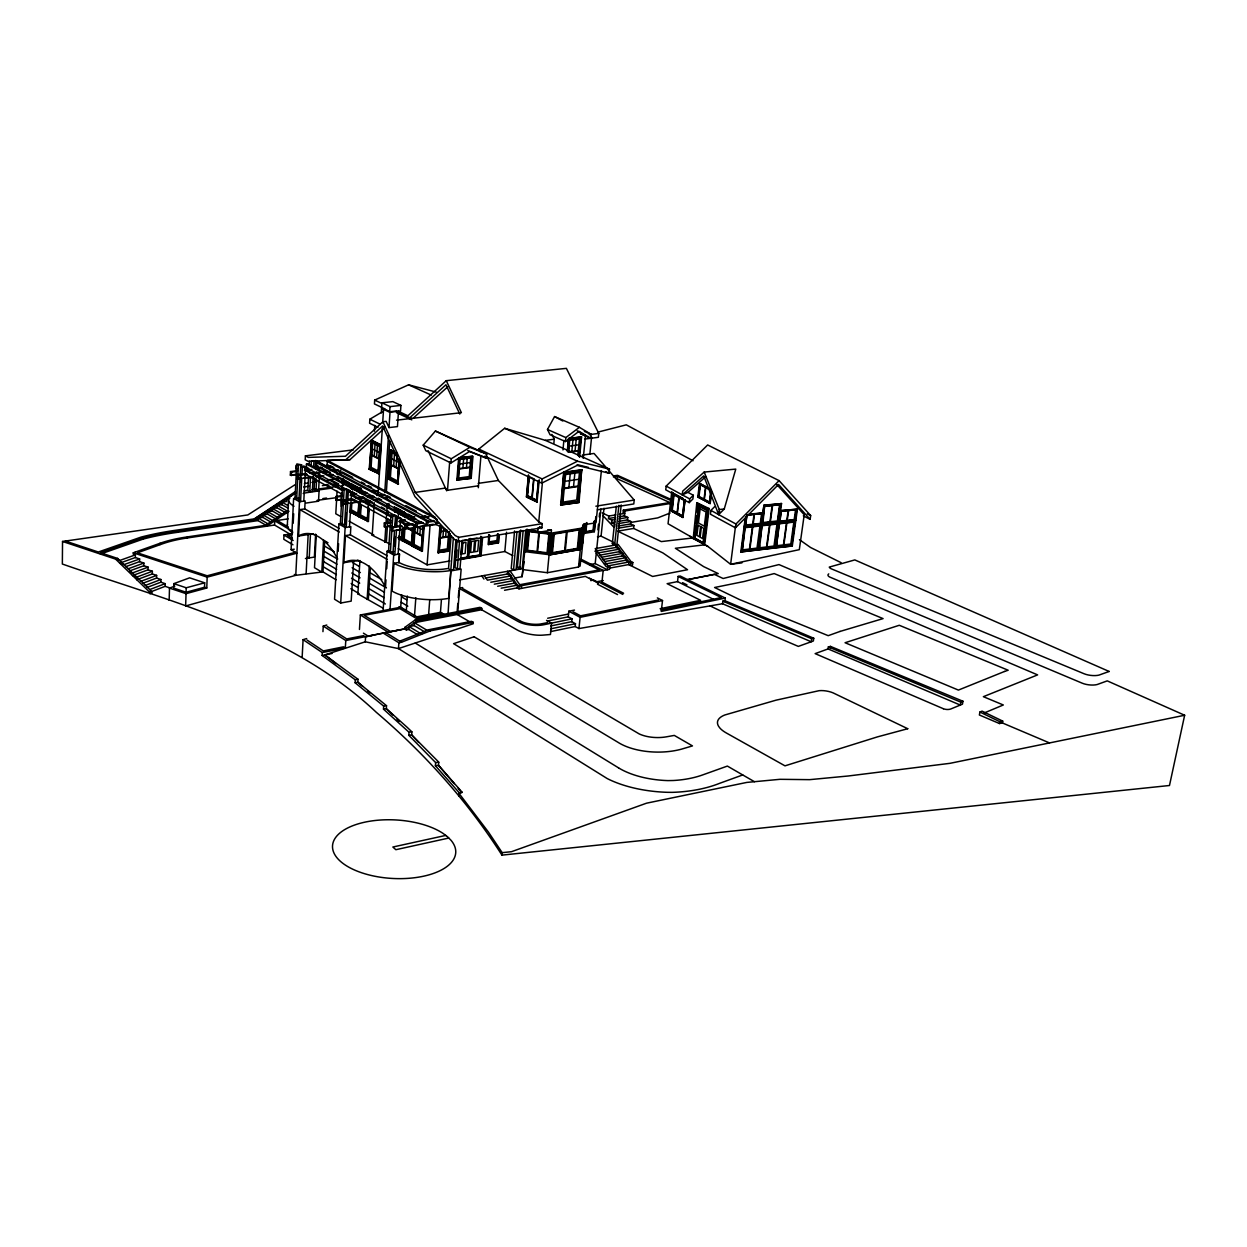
<?xml version="1.0" encoding="UTF-8"?>
<svg xmlns="http://www.w3.org/2000/svg" width="1247" height="1247" viewBox="0 0 1247 1247"><rect width="100%" height="100%" fill="white"/><g stroke="black" fill="none" stroke-linecap="round" stroke-linejoin="round"><path stroke-width="1.5" d="M295.009 484.74L247.841 514.933L62.537 541.463L62.35 564.034C171.353 602.036 289.896 630.779 376.313 712.318C424.775 753.547 467.687 801.447 501.949 855.13L1169.483 785.501L1184.65 715.248L1107.258 680.878L1097.126 684.541A10.802 3.788 6.7 0 1 1082.256 683.2L829.785 577.08A10.397 3.32 3.6 0 1 828.039 575.459L827.992 575.038A10.397 3.32 3.6 0 1 828.756 573.885M296.163 492.705L255.806 519.672L178.087 530.957A160.941 56.209 2.2 0 0 143.109 537.784L100.446 552.717L100.43 554.058L143.078 539.109A160.91 56.302 2.2 0 1 178.056 532.251L258.098 520.591L266.079 525.346M286.826 513.421L277.161 507.841L277.286 505.331L286.95 510.896L265.393 525.377L187.393 536.896A93.354 31.892 2.1 0 0 160.021 543.271L133.273 552.811L133.242 554.151L135.393 554.868L135.331 557.534L119.665 563.176M135.19 553.465L135.206 552.125M136.749 579.777L136.811 577.08L152.368 571.266L152.305 573.947L138.479 579.122M125.666 566.684L139.555 561.633L139.617 558.952L135.331 557.534M143.078 539.109L143.109 537.784M129.922 570.83L143.795 565.733L143.857 563.052L139.555 561.633M132.463 575.615L148.05 569.832L148.112 567.151L143.795 565.733M62.537 541.463L115.597 559.124L149.905 592.434L149.874 593.79L151.838 593.026L151.869 591.686L117.577 558.422L100.446 552.717M142.766 583.284L156.561 578.062L156.623 575.381L152.305 573.947M159.99 544.58L160.021 543.271M147.052 587.446L160.832 582.193L160.91 579.512L156.561 578.062M151.37 591.624L165.118 586.324L165.181 583.643L160.832 582.193M169.156 600.337L169.498 588.101L174.829 586.121M204.524 587.259L204.679 582.817L189.638 577.829L173.832 583.643L173.707 588.101L186.084 592.263L204.524 587.259L206.784 588.007L207.158 577.143L296.895 553.185L291.081 549.693L293.622 498.426L299.483 501.73L305.141 500.935L304.736 508.901L339.215 528.494M178.056 532.251L178.087 530.957M187.362 538.205L187.393 536.896M206.784 588.007L186.037 593.666L185.647 605.948L295.773 575.319L322.973 571.89L336.098 579.808M186.084 592.263L186.224 587.789L204.679 582.817M258.098 520.591L258.207 518.066L262.883 517.396L270.88 522.119M262.883 517.396L262.992 514.871L267.653 514.2L275.665 518.908M267.653 514.2L267.762 511.675L272.407 511.021L280.45 515.697M272.407 511.021L272.532 508.495L277.161 507.841M290.754 534.604L274.558 525.034L274.761 520.825L288.088 518.877M288.353 508.371L281.9 504.676L282.025 502.151L286.623 501.512L286.748 499.003L289.803 498.566M292.437 533.732L283.989 535.025L283.786 539.296L292.951 544.783M287.278 526.125L288.54 499.985M306.341 473.938L290.348 475.138L290.52 471.569L297.924 470.602M291.33 475.684L291.502 472.099L290.52 471.569M293.201 523.179L293.669 513.78M296.724 464.32L301.603 464.788L296.724 464.32L295.025 498.364L299.888 498.831L298.251 497.912M312.701 477.32L296.895 478.739L297.067 475.154L307.323 474.468M296.661 499.283L298.36 465.209M297.877 479.284L298.049 475.699M303.8 501.045L305.562 466.924L303.909 466.035L300.652 466.44L298.937 500.577L300.574 501.497L301.727 478.723M299.483 501.73L295.773 575.319L294.292 574.415M300.745 481.81L301.135 474.25M337.688 559.061A65.14 33.233 79.9 0 0 298.563 536.023L299.888 509.602L304.736 508.901M301.93 474.936L302.304 467.344L300.652 466.44M353.353 449.871L305.406 455.856L305.203 459.769L308.071 461.312L349.971 459.675L383.905 428.641L382.299 428.828L378.044 494.841M306.263 467.641L306.45 464.087L308.056 463.884L417.418 522.54L417.153 526.312L415.5 526.577L306.263 467.641L307.869 467.422M308.508 477.866L307.838 490.772L312.358 491.474L313.168 476.183M309.162 464.96L309.365 461.265M309.755 491.832L310.55 476.525M311.142 465.037L311.345 461.219L313.963 460.891L313.667 466.612M306.123 573.589L308.165 534.542M302.179 656.717L303.083 639.68L306.668 638.558M310.487 533.872L309.225 557.923L307.791 557.066M319.419 475.356L318.593 490.601L314.073 489.915L314.665 478.864M315.242 467.828L315.631 460.47M316.644 466.3L316.832 462.762L318.421 462.559L428.111 520.887L427.83 524.644L426.193 524.893L316.644 466.3L318.234 466.097M315.99 490.959L316.598 479.518M315.616 534.137L314.384 557.082L305.437 558.531M316.286 534.776L314.509 567.697L321.804 572.092L323.581 539.624M305.749 503.102L318.531 501.185L319.076 490.882L317.642 490.087L332.17 488.076M438.585 522.961L436.964 523.21L327.104 464.944L327.291 461.421L328.865 461.219L435.437 517.396M322.973 571.89L324.688 540.839L327.992 542.757M322.942 631.652L323.254 626.103L326.776 625.012M362.69 686.411L357.827 682.203L358.014 679.272L355.317 679.833L322.131 655.454L322.287 652.571L303.083 639.68M342.426 499.907L335.755 500.141L335.957 496.477L341.584 495.683M337.08 491.178L335.786 513.764L340.743 516.539M337.298 487.421L337.501 483.649M337.719 479.892L337.937 476.12M336.799 500.717L337.002 497.039L335.957 496.477M336.815 474.109L340.525 473.626L340.727 470.088M342.707 523.444L338.903 524.021L334.555 599.246L340.696 603.034L351.186 601.132L353.618 561.088M338.124 551.345L338.576 543.63M341.288 493.547L341.304 506.469M341.507 489.822L341.709 486.112M341.927 482.386L342.146 478.661M341.335 500.234L341.772 505.752M341.553 496.477L341.772 492.736M341.99 488.98L343.299 479.503L343.081 483.259M346.713 501.138L347.399 489.494L342.364 488.995L340.337 523.943L342.068 524.925L345.341 524.426M342.598 484.132L342.909 478.552M343.549 485.13L343.782 481.264L350.61 484.912M370.063 500.748L342.707 503.975L342.925 500.281L352.324 498.94M342.068 524.925L344.11 489.946L342.364 488.995M343.751 504.552L343.969 500.858L342.925 500.281M346.557 491.271L344.499 526.296L346.23 527.278L348.303 492.222L346.557 491.271L351.592 491.754L349.503 526.78M340.696 603.034L345.138 527.543L338.903 524.021M345.45 522.493L346.027 512.782M385.978 579.824L385.494 587.212A67.151 35.321 79.3 0 0 343.876 562.709L345.466 535.602L350.376 534.838L387.271 555.788M350.267 487.639L350.485 483.867L342.535 479.612M350.734 487.109L350.968 483.368M350.064 511.317L350.485 503.305M351.405 488.871L351.607 484.46L359.666 488.762L359.432 492.549M351.654 489.011L351.872 485.27M350.797 510.724L358.809 515.151L350.797 510.724L351.249 503.196M352.153 488.123L352.371 484.35M351.794 504.037L351.436 509.836L358.31 513.624L359.027 501.995M352.62 490.009L352.854 486.127L359.775 489.822M350.376 534.838L350.859 526.655L345.138 527.543M322.287 652.571L345.325 648.019L345.778 640.522L323.254 626.103M354.974 490.274L355.161 487.343M357.281 491.505L357.453 488.575M358.045 515.276L358.855 502.027M369.252 508.23L368.426 521.464L358.419 516.476L359.339 501.434M359.915 492.035L360.134 488.263L361.178 488.294M359.588 501.575L358.668 516.617L368.426 521.464M360.165 492.16L360.399 488.403M368.769 508.838L367.273 520.373L359.167 515.884L359.978 502.635M360.554 493.157L360.788 489.37M359.791 510.865L360.134 505.222M368.052 520.248L359.931 515.775L360.632 504.412M361.334 493.048L361.568 489.26M361.178 505.175L360.586 514.886L367.538 518.721L368.27 507.015M383.328 608.302L357.873 593.868L359.931 560.558M382.985 411.448L369.845 419.21L369.595 423.232L377.95 427.316M366.057 503.804L366.244 500.873M392.743 715.014L386.321 708.686L386.523 705.708L383.686 706.145L355.146 682.779L355.317 679.833M369.159 469.137L371.746 440.191L380.974 444.789L379.104 473.782L369.159 469.137L379.104 473.782M359.448 629.47L360.352 614.989L400.708 607.211L416.841 616.813L440.456 612.308L446.426 615.784M369.673 468.373L378.729 472.566L369.673 468.373L371.372 441.251L380.475 445.319L380.132 450.775M369.938 469.043L371.746 440.191M436.201 392.072L408.58 384.824L374.677 400.1L374.443 403.934L384.918 408.907M367.273 520.373L368.473 501.341M370.453 468.28L372.152 441.157M368.489 503.601L368.676 500.655M367.647 521.589L368.489 508.355M368.722 504.567L368.956 500.795M369.003 505.035L369.237 501.232M369.486 504.458L369.736 500.686M374.396 431.197L374.77 425.367M374.256 456.137L375.02 444.15M367.132 599.48L369.268 565.982M376.625 457.337L377.389 445.335M365.277 641.8L365.605 636.656L385.775 632.556L401.487 642.252L430.402 630.811L473.283 622.347L473.174 623.765L398.463 648.596L365.277 641.8L324.797 654.909L335.973 663.653M389.75 543.957L372.214 535.275L374.287 502.759M368.333 599.261L370.359 567.416M381.317 412.944L381.925 402.812L392.836 401.628L400.926 405.415L400.552 411.011L389.641 412.243L381.582 408.408M377.95 472.66L379.696 445.413L371.372 441.251M378.324 473.891L380.195 444.898L370.967 440.285M378.963 468.934L379.665 458.039M382.673 422.889L383.593 408.657L390.046 411.713L396.842 410.949M389.641 412.243L390.015 406.616L381.925 402.812M384.762 492.471L388.487 435.577M398.526 410.762L397.466 426.599L389.002 427.596L390.046 411.713M390.03 522.103L384.325 522.976L384.076 526.748L390.888 526.468M386.352 492.253L389.719 441.064M385.183 527.356L385.432 523.584L384.325 522.976M400.116 461.92L397.84 484.007L388.44 479.129L390.358 449.964L394.301 451.445M399.726 460.626L397.45 482.76L388.955 478.365L390.763 450.946L396.686 453.409M384.762 542.32L385.791 526.873M386.04 523.007L387.318 503.694M398.619 483.898L389.22 479.019L391.153 449.871M398.229 482.651L389.734 478.256L391.558 450.853M386.352 542.055L387.895 518.908M388.144 515.042L388.409 511.176M388.659 507.326L388.924 503.461M383.078 611.092L387.069 551.236L389.968 550.769M386.726 568.726L387.209 561.337M393.678 466.004L394.488 453.892M395.361 527.107L396.125 515.775L394.27 514.762L390.935 515.276L388.534 551.158L390.389 552.203L393.693 551.657M401.253 525.564L391.745 527.045L391.48 530.817L436.388 524.551M390.389 552.203L392.789 516.274L390.935 515.276M396.125 467.235L396.936 455.108L392.057 452.677L391.262 464.772L398.557 468.482L399.18 459.379M392.602 531.44L392.852 527.652L391.745 527.045M394.239 510.444L394.488 506.609M394.644 511.457L394.894 507.607L401.721 511.254M394.894 512.252L395.143 508.417M395.424 511.348L395.673 507.482M397.45 482.76L399.056 458.896M394.504 530.941L392.961 553.668L394.816 554.712L396.499 530.069M394.753 527.154L395.393 517.676L398.728 517.178L400.599 518.191L397.263 518.69L395.393 517.676M395.985 512.283L396.187 509.306L403.482 513.218M397.84 484.007L399.445 460.19M394.083 545.999L394.722 536.553M390.03 609.191L393.709 554.993L387.069 551.236M458.896 795.867L459.161 792.687L435.406 765.705L435.639 762.603L408.829 735.309L409.047 732.27L383.484 709.138L383.686 706.145M393.974 563.27L392.072 591.094A40.231 14.091 4.1 0 0 448.686 598.342L450.868 570.487A40.434 13.639 4.2 0 1 393.974 563.27L398.946 562.413A34.495 11.628 4.2 0 0 443.511 569.131L447.564 568.554M396.749 526.281L397.263 518.69M398.198 516.585L398.604 510.6M398.136 554.151L400.63 517.895M400.848 514.902L401.051 511.909M398.791 562.849L399.399 553.964L393.709 554.993M398.946 562.413L399.523 554.027M398.931 537.301L402.329 539.187L401.55 539.312L402.22 529.616M403.155 516.04L403.42 512.158M402.158 532.5L401.799 537.613L398.9 536.007M403.405 530.256L401.939 540.543L402.734 528.993M403.669 515.51L403.934 511.66M424.245 525.751L422.374 551.283L402.204 540.699L402.999 529.133M403.934 515.65L404.199 511.8M404.34 516.679L404.62 512.798L413.24 517.411M412.492 545.827L402.984 540.575L403.794 529.024M404.589 517.458L404.854 513.608M403.514 539.826L402.734 539.967L412.087 544.565L403.514 539.826L404.184 530.131M405.135 516.554L405.4 512.673M404.916 528.697L404.215 538.938L411.572 542.991M399.835 520.529L406.647 524.223L406.382 528.011L404.714 528.26L404.979 524.473L399.866 521.714M405.696 517.505L405.899 514.512L413.303 518.471M400.708 607.211L401.581 594.694M418.275 635.128L408.922 629.454L406.351 629.953L404.62 628.893L383.156 633.055L398.869 642.782L398.463 648.596L607.211 778.564A88.35 43.333 1.5 0 0 667.301 792.313L672.102 792.359A85.949 42.211 1.5 0 0 701.36 788.852L705.225 787.948A86.261 42.367 1.5 0 0 719.519 783.365L742.729 774.948L754.435 781.698M407.629 526.328L407.831 523.335M408.159 518.83L408.361 515.822M404.62 628.893L404.729 627.459L415.36 619.775L479.986 607.351L481.747 608.365L481.638 609.752L517.209 629.969A18.424 5.565 10.3 0 0 542.788 635.144L550.457 634.505L551.548 623.157L546.529 620.367M406.273 611.233L407.348 596.035M411.307 544.705L412.663 527.497M411.697 545.952L412.944 528.525M413.256 528.198L411.978 546.108L422.374 551.283M406.351 629.953L406.46 628.519L417.106 620.819L481.747 608.365M423.715 526.265L421.19 550.161L412.508 545.36L413.864 526.468M412.757 545.968L413.178 540.169M413.443 536.288L414.129 526.608M421.985 550.036L413.287 545.235L414.581 527.029M415.204 527.31L414.892 531.83L422.359 535.883M415.5 526.577L415.765 522.805L306.45 464.087M408.922 629.454L409.125 626.586L414.238 625.589L425.165 632.182M417.371 533.17L417.807 527.154L422.795 529.85M419.865 534.527L420.301 528.494M414.472 616.423L415.828 597.843M414.238 625.589L414.44 622.736L481.638 609.752M421.19 550.161L423.123 525.299M421.595 551.423L423.45 525.875M426.193 524.893L426.474 521.137L316.832 462.762M383.484 709.138L386.321 708.686L407.255 727.391L411.884 731.849L411.666 734.888L418.462 742.23M449.871 560.963L427.113 564.875L430.059 525.127M428.578 615.13L429.747 599.62M436.964 523.21L437.245 519.469L327.291 461.421M450.261 533.763L448.904 551.205L437.931 552.655L440.004 525.314M438.476 552.951L440.55 525.595M449.762 533.887L448.484 550.286L439.053 551.875L441.002 526.281M441.033 527.091L440.238 537.66L448.328 536.35L448.686 531.83M442.934 537.223L443.636 528.167M478.474 485.8L447.502 490.274L449.684 461.811M450.931 462.964L451.258 458.771L469.854 447.33L486.751 454.048L486.392 458.21L469.511 451.523L450.931 462.964L425.788 450.681L423.216 445.132L435.421 431.041L486.751 454.048M445.647 536.787L446.099 530.754L440.69 531.627M440.456 612.308L441.422 599.776M448.484 550.286L449.356 531.783M448.904 551.205L449.715 533.467M451.102 535.758L448.53 568.803L450.837 570.082L453.534 569.598L455.903 539.608M456.901 479.986L458.631 457.945L472.972 456.371L471.195 478.318L456.901 479.986L471.195 478.318M457.446 480.266L459.177 458.21M457.633 479.144L459.255 458.428L471.709 456.761L470.587 477.663L457.633 479.144L470.587 477.663M450.837 570.082L453.331 538.174M458.179 479.409L459.255 458.428M448 614.709L450.868 570.487M408.829 735.309L411.666 734.888L437.526 760.873L438.757 762.213L438.508 765.315L454.235 783.646M482.605 537.332L481.046 555.991L454.843 560.511L456.48 539.78M457.166 540.528L455.015 567.666L457.322 568.944L460.018 568.461L462.263 540.403M462.902 468.093L463.619 458.974M456.433 557.487L457.026 549.943M487.172 456.838L498.364 480.469L538.751 521.885L542.305 523.662L541.915 527.793L458.273 541.603L458.6 537.348L455.108 535.477L415.235 492.409L382.907 421.735L386.149 421.361L389.002 427.596M457.322 568.944L459.551 540.855M466.456 467.609L467.173 458.491M460.969 554.151L461.858 543.037M457.197 611.046L457.805 603.439M458.273 597.734L458.88 590.127M457.649 612.885L461.156 569.1L451.43 570.814M470.041 477.383L471.709 456.761M470.649 478.053L472.41 456.106L460.346 457.711M468.997 538.657L467.469 557.456L468.28 540.232M481.342 536.615L479.783 555.336L468.139 556.941L468.888 547.542M468.701 557.253L470.228 538.455M478.318 487.733L480.937 455.779L467.75 450.557M479.783 555.336L480.765 536.319M480.641 553.824L481.42 544.518M435.406 765.705L438.508 765.315L462.201 792.328L459.099 793.497L488.434 832.076L502.182 852.667L501.949 855.13M488.653 534.714L488.403 544.565L498.441 542.866L499.096 535.259M488.403 544.565L489.198 535.01M488.964 543.489L498.036 541.977L488.964 543.489L489.744 535.103M497.522 533.825L496.945 540.559L489.167 541.868M497.491 541.681L498.145 534.012M498.441 542.866L498.706 534.308M512.844 555.71L504.848 551.501L506.531 532.266M601.989 581.788L603.189 570.44L519.235 586.106L513.935 583.253L514.185 580.51L510.678 578.624L510.927 575.896L507.42 574.01L507.669 571.282L517.458 585.155L517.209 587.883L518.986 588.849L585.357 576.379L598.17 583.004M514.559 531.004L511.223 568.57L513.546 569.817L516.118 569.349L519.563 531.113M513.546 569.817L516.975 531.534M525.735 530.1L522.275 568.242L519.703 568.694L517.38 567.463L520.763 529.991M519.703 568.694L523.163 530.521M526.437 496.914L537.208 502.042L526.437 496.914L528.432 474.826M526.624 496.883L528.463 476.65M527.013 496.119L529.04 475.949L527.2 496.088L536.802 500.748L527.2 496.088M518.986 588.849L519.235 586.106M514.762 578.031L522.103 576.675L524.052 561.602M521.308 588.413L521.558 585.669L519.796 584.718L509.992 570.861M522.103 576.675L527.029 529.055M541.104 531.721L550.644 532.843L548.54 554.619L525.782 551.751L527.808 529.975L537.317 531.175M527.808 529.975L525.782 551.751M526.951 550.862L528.79 531.004L549.491 533.607L547.573 553.465L526.982 550.784M533.934 478.879L532.188 497.896L536.584 500.031L538.345 480.968M536.615 500.78L538.673 480.516M537.021 502.073L539.265 479.846M541.744 483.135L542.133 478.926L577.532 461.219L609.487 469.121L609.066 473.221L577.127 465.396L541.744 483.135L484.849 456.137M523.319 569.661L547.371 572.716L551.439 530.178L537.769 532.453L538.221 527.621M538.751 521.885L542.383 482.854M553.871 443.168L554.245 439.209L551.891 434.392M550.317 554.744L552.25 532.968L581.585 528.151L579.419 549.6L550.317 554.744L579.419 549.6M551.642 553.403L553.543 533.638L579.995 529.196L578.172 548.836L551.642 553.403L578.172 548.836M551.782 553.481L553.543 533.638M562.958 449.949L563.878 440.425M579.387 427.316L554.572 416.576L547.48 429.467L550.052 434.735L565.468 441.578L565.857 437.588L579.387 427.316L591.094 434.299L590.688 438.258L580.369 433.753M560.636 504.988L563.8 472.286L581.71 469.698L579.044 502.463L560.636 504.988L579.044 502.463M561.212 505.253L563.8 472.286M561.618 503.726L564.595 473.003L580.759 470.665L578.296 501.481L561.618 503.726L578.296 501.481M562.194 504.006L564.595 473.003M567.26 451.367L568.336 440.191M567.806 451.617L568.523 438.336L581.585 436.933L579.559 457.322M568.336 452.349L569.053 438.975L580.915 437.744L569.614 439.225M571.827 451.461L572.965 439.895M568.897 487.39L570.222 473.86M575.054 451.009L576.192 439.474M573.511 486.704L574.851 473.19M577.844 454.89L578.218 451.055L570.16 452.162M578.514 456.153L580.354 437.494M579.06 456.402L581.04 436.699M577.72 501.2L580.759 470.665M578.468 502.182L581.71 469.698M583.237 458.382L585.513 435.717L577.205 430.792M710.026 605.902L765.159 632.135L798.329 646.398L813.356 641.005L813.761 638.246L811.657 638.729L811.22 641.769L722.512 603.735L578.951 628.566L575.194 626.508L575.475 623.703L571.718 621.661L571.999 618.855L568.258 616.829L568.819 611.233L574.493 610.095M578.031 548.758L579.995 529.196L553.684 533.716M579.278 549.537L581.585 528.151M547.371 572.716L578.546 566.995L582.801 524.956L596.004 522.758L601.397 470.587M589.878 454.033L591.592 437.105M580.821 547.901L582.988 541.432L580.369 549.226L583.736 524.301M581.71 544.16L583.627 525.626M580.104 566.154L580.681 560.511L599.215 569.926L519.796 584.718M582.77 541.401L584.531 523.958M578.546 566.995L581.102 559.233L584.765 523.989M585.513 531.658L586.433 522.633M586.869 522.571L585.95 531.581L593.042 530.38L593.977 521.386M399.149 411.65L407.894 415.765L446.255 380.678L566.387 368.364L598.778 433.41L598.373 437.292L584.905 439.069M578.951 628.566L580.104 617.327L568.819 611.233M593.572 530.926L594.414 521.308L593.572 530.926L583.206 532.687M595.115 522.181L594.273 531.768L595.848 516.554M597.905 529.819L598.482 524.254M599.261 516.866L599.636 513.156M596.269 553.294L605.886 566.294L607.632 567.167L607.367 569.754L595.193 563.597L600.883 508.994M613.072 542.024L601.07 536.163L603.984 508.23M603.252 580.525L597.843 581.554L597.562 584.251L617.546 594.57M615.379 519.516L611.825 520.108L608.505 518.518L608.77 516.04L602.161 512.907M614.631 526.655L614.896 524.176L611.56 522.571L611.825 520.108M613.415 476.868L617.203 476.307L616.953 478.661L671.915 503.507M604.514 564.143L625.464 560.277L630.733 562.88L630.436 565.452L632.525 565.062L632.806 562.491L631.044 561.633L618.216 544.534L595.193 548.618L608.006 565.889L609.752 566.777L609.471 569.365L603.642 570.456M621.209 504.957L616.953 544.378L614.646 544.799L612.339 543.661L616.345 506.126M614.646 544.799L618.886 505.331M625.464 560.277L625.745 557.721L622.253 555.991L622.534 553.434L619.058 551.72L619.338 549.163L615.862 547.464L616.143 544.908L628.971 562.007L628.691 564.579L652.617 576.457L687.533 569.723L662.874 552.92L617.67 531.16L633.616 528.432L661.315 541.588L692.958 537.94M672.102 502.198L623.313 510.179L623.048 512.626L624.716 513.405L619.4 514.294M633.616 528.432L633.944 525.533L630.592 523.943L630.857 521.48L627.506 519.905L627.787 517.443L624.451 515.868L624.981 510.958L623.313 510.179M582.318 455.077L594.04 453.456L634.209 500.047L633.788 503.944L597.36 509.836M803.333 515.868L810.129 519.36L810.675 515.603L779.079 480.625L707.657 444.961L666.163 486.112L665.742 489.806L689.248 502.635L692.88 499.018L693.332 495.262L687.939 492.362L682.265 494.856L682.701 491.115L704.196 472.067L735.777 469.09L724.258 508.994L718.662 514.606L703.729 475.886L682.265 494.856M671.79 491.614L668.049 523.771L708.015 546.513L730.617 564.299L741.934 562.88M682.748 517.474L685.086 499.642L682.966 517.443L671.073 510.943L673.131 493.266L683.403 498.722M682.966 517.443L671.276 510.927L673.349 493.235M682.296 516.32L671.712 510.413L673.598 494.295L671.915 510.397L682.514 516.305L684.432 500.078L682.514 516.305M657.34 597.905L662.516 600.524L661.237 611.42L725.302 598.077L724.85 601.6M713.736 599.464L677.526 581.616L678.15 576.426L680.207 576.02L725.302 598.077M689.248 502.635L689.685 498.894L693.332 495.262M707.065 516.227L707.782 510.444L696.652 504.427L696.855 502.79L709.153 508.542L704.695 544.643L708.015 546.513M711.445 493.266L710.182 503.523L697.821 496.992L699.458 483.415L710.135 489.073M704.695 544.643L693.207 538.595L696.652 504.427M711.008 491.895L709.699 502.572L698.46 496.665L699.957 484.288L709.917 489.416M700.175 484.257L698.46 496.665M694.61 532.843L695.296 527.185M695.748 523.413L696.668 515.853M697.135 512.081L697.821 506.422M694.361 538.377L699.037 505.674L695.062 538.299L703.744 543.224L695.062 538.299M703.027 543.302L707.065 510.522L698.32 505.752M696.855 502.79L707.719 508.698L708.234 510.272L703.978 544.721M704.446 537.441L706.597 520.077M710.65 491.973L709.418 502.042L704.368 499.314L705.786 487.624L710.868 490.305M709.979 503.539L711.445 491.583M714.593 506.734L710.915 510.413L710.447 514.2L735.465 527.855L778.549 484.475L810.129 519.36M704.196 472.067L719.285 509.524L718.662 514.606L719.675 511.364M722.512 603.735L722.855 601.163L724.928 600.727L813.761 638.246M735.527 526.187L730.617 564.299L799.311 549.662L804.221 514.746L776.569 484.241M735.465 527.855L735.964 524.005L779.079 480.625M797.41 509.15L780.014 510.724L797.41 509.15L792.297 545.999L740.827 551.938L745.192 518.347M741.342 552.218L745.955 516.694M757.88 549.007L760.997 525.533L757.88 549.007L742.308 550.909L744.864 527.045M745.581 525.704L746.969 515.167L762.603 513.437L761.216 523.927L745.067 525.423L761.216 523.927M760.686 523.646L762.603 513.437M758.238 547.994L758.737 544.331M759.47 538.813L759.953 535.134M760.686 529.616L761.184 525.938M762.447 516.429L761.948 524.379M762.93 512.735L763.943 505.16L781.557 503.601L774.979 547.76L792.297 545.999M763.943 505.16L758.005 549.833M772.08 523.943L778.05 523.6L774.87 546.95L759.485 548.82L759.439 544.923M760.171 539.515L760.888 534.106M761.371 530.489L762.088 525.081L767.887 524.426M762.603 521.199L764.645 505.861L780.123 504.209L778.315 521.651L762.353 523.117L778.315 521.651M759.485 548.82L762.088 525.081M762.868 523.397L764.645 505.861M774.87 546.95L777.52 523.319M777.785 521.371L780.123 504.209M775.728 542.289L776.226 538.626M776.975 533.139L777.473 529.476M779.484 514.637L781.027 503.336M776.18 544.674L778.377 528.525M780.045 516.336L780.747 511.114L796.568 509.711L795.118 520.093L779.328 521.542L795.118 520.093M780.03 519.563L781.152 511.364L788.151 510.6L786.81 520.404L779.811 521.199M781.027 522.929L794.9 521.682L791.674 544.908L776.46 546.747L779.11 523.148M779.858 521.823L781.277 511.395M791.674 544.908L794.37 521.402M794.604 519.812L796.568 509.711M791.767 545.718L796.895 508.885M943.34 708.717L815.148 653.631L828.07 648.923L828.367 646.897L830.471 646.398L962.965 701.25L962.45 704.181L950.775 708.982A5.284 2.198 4.2 0 1 943.34 708.717M830.206 648.144L830.471 646.398M962.965 701.25L960.813 702.139L960.299 705.069L828.07 648.923M1002.401 722.948L1002.728 721.125L982.075 711.133L979.908 712.037L979.378 714.999L999.455 723.541L1002.401 722.948L1049.522 742.931M999.455 723.541L999.782 721.67L1002.728 721.125M580.712 547.121L582.77 541.027M580.603 549.241L582.785 542.071M583.97 524.317L582.801 528.354M582.567 528.712L584.422 523.631M549.459 533.685L528.79 531.004M382.907 421.735L345.45 456.262L308.274 457.384L305.406 455.856M345.201 460.283L382.642 425.928L414.939 496.602L454.765 539.733L458.273 541.603M382.299 428.828L384.684 426.645M409.047 418.4L445.943 384.746L459.8 414.066M413.334 418.072L447.657 386.866M687.939 492.362L705.631 476.775M480.111 451.773L478.817 449.045L504.676 428.282L545.391 440.362L609.487 469.121M565.468 441.578L578.998 431.306L590.688 438.258M289.023 511.239L266.764 526.187L265.393 525.377M295.508 491.458L254.45 518.861L176.762 530.115A179.537 63.145 2.3 0 0 141.02 537.114L98.31 552.016L65.374 541.058M283.817 500.016L254.45 518.861L255.806 519.672M288.712 496.867L293.606 493.718M983.914 713.097L1003.321 704.976L983.369 696.683L1037.613 674.892L778.97 564.579L723.135 578.499L714.328 574.368L686.91 579.777M399.726 641.176L428.625 629.751L471.491 621.302L473.283 622.347M670.153 513L657.715 517.895L631.185 522.384M149.905 592.434L151.869 591.686M149.702 589.582L165.181 583.643M145.4 585.404L160.91 579.512M141.098 581.242L156.623 575.381M148.112 567.151L132.525 572.919L129.641 571.952M128.238 568.772L143.857 563.052M139.617 558.952L123.967 564.626L121.099 563.66M135.393 554.868L119.712 560.48L117.561 559.763L117.577 558.422L115.597 559.124M295.399 552.296L207.173 575.787L137.357 552.826L162.141 543.957A87.617 29.897 2.1 0 1 188.733 537.753L274.558 525.034M598.124 432.054L626.29 424.837L693.051 460.767M448.78 838.046L395.829 849.706L392.867 847.025L445.74 835.428M355.146 682.779L357.827 682.203L386.523 705.708M661.206 610.048L721.296 597.562L678.15 576.426M550.769 628.8L575.475 623.703M660.115 608.723L700.643 600.321L667.129 583.674L677.526 581.616M550.504 631.621L575.194 626.508M390.108 631.87L388.316 632.229L360.352 614.989M405.369 628.769L390.857 631.73L364.186 615.317L399.897 608.645L416.062 618.294L442.155 613.29M571.999 618.855L543.786 624.747A18.346 6.656 5.3 0 1 517.988 621.427L459.021 588.241L462.699 587.555M580.104 617.327L662.516 600.524M550.831 625.947L571.718 621.661M1184.65 715.248L950.027 763.32L848.241 775.993L809.63 779.656L779.967 779.313L746.828 782.415L646.523 803.193L511.535 851.685L502.182 852.667M547.386 621.053L568.258 616.829M658.4 599.994L580.572 615.831L573.043 611.778M547.542 622.643L540.341 624.046A15.478 5.627 5.3 0 1 521.605 621.63L462.902 588.724M547.651 618.247L568.538 614.023M322.131 655.454L332.092 653.459M398.869 642.782L401.487 642.252M686.957 579.761L718.225 573.589L703.62 566.606L675.375 548.275L704.991 544.783M363.921 635.596L346.744 638.932L327.197 626.462M345.778 640.522L400.957 629.641M366.821 636.578L372.385 635.487M326.932 480.438L338.405 478.287M590.688 580.603L593.603 580.058L598.42 582.536M504.552 590.267L517.209 587.883M497.662 586.261L513.935 583.253M608.006 565.889L628.971 562.007M607.632 567.167L609.752 566.777M630.733 562.88L632.806 562.491M501.169 588.194L517.458 585.155M609.627 568.118L628.691 564.579M490.788 582.255L510.678 578.624M604.779 561.555L625.745 557.721M589.628 564.626L595.193 563.597M494.295 584.173L514.185 580.51M510.927 575.896L487.406 580.167L484.163 575.506M603.205 559.467L622.253 555.991M459.691 579.917L522.836 568.538M600.01 555.149L619.058 551.72M485.738 577.938L507.42 574.01M601.584 557.238L622.534 553.434M615.862 547.464L594.928 551.19L598.373 552.92L619.338 549.163M357.873 593.868L359.058 593.666L350.859 588.709M517.38 567.463L519.937 567.011M612.339 543.661L614.646 543.256M461.312 558.11L466.908 557.16M468.139 556.941L479.222 555.04M460.003 558.734L467.469 557.456M459.894 559.233L504.848 551.501M597.484 536.787L601.07 536.163M618.185 526.047L630.592 523.943M583.066 532.609L593.432 530.848M582.692 533.654L594.273 531.768M617.982 528.245L633.944 525.533M447.938 549.989L439.053 551.875M611.56 522.571L615.114 521.979M618.652 521.386L627.506 519.905M437.931 552.655L448.359 550.909M489.525 543.988L497.88 542.585M618.45 523.569L630.857 521.48M343.876 562.709L357.234 560.495M618.917 518.923L627.787 517.443M608.77 516.04L615.847 514.871M462.731 540.434L466.518 539.811M471.366 539L477.009 538.081M608.505 518.518L615.597 517.334M619.135 516.757L624.451 515.868M458.6 537.348L542.305 523.662M412.508 545.36L413.287 545.235M624.981 510.958L671.915 503.258M595.848 506.188L634.209 500.047M372.214 535.275L373.804 535.025L349.004 521.168M291.081 549.693L294.276 549.194M392.852 527.652L402.376 526.172M406.195 525.579L413.817 524.395M417.62 523.802L423.341 522.898M427.144 522.306L434.767 521.121M397.201 529.928L401.004 529.336M404.807 528.728L408.611 528.136M420.036 526.343L423.84 525.751M429.56 524.847L433.364 524.254M387.879 526.156L391.667 525.564M404.184 524.41L409.889 523.522M415.594 522.633L421.283 521.745M426.474 521.137L428.111 520.887M405.072 524.971L412.695 523.787M416.498 523.194L422.203 522.306M427.924 521.417L433.644 520.529M291.58 534.932L287.792 535.509L292.421 538.252M414.035 517.053L414.83 516.928M298.563 536.023L313.527 533.716M399.523 520.638L405.228 519.765M409.032 519.188L414.737 518.3M420.442 517.427L426.147 516.554M385.432 523.584L391.137 522.711M398.744 521.542L404.449 520.654M410.154 519.781L415.859 518.908M421.564 518.019L429.155 516.85M392.789 516.274L396.125 515.775M409.047 732.27L411.884 731.849M564.938 481.326L578.779 479.269M613.727 475.886L617.514 475.325L672.336 500M275.712 520.077L272.594 520.529L262.992 514.871M415.235 492.409L445.428 488.076L447.502 490.274M478.225 483.368L498.364 480.469M342.707 503.975L348.349 503.149M352.106 502.619L357.733 501.808M373.835 500.203L379.462 499.392M564.392 472.551L582.302 469.963M565.187 473.283L581.351 470.945M335.755 500.141L341.382 499.346M355.551 498.036L361.178 497.241M366.805 496.431L372.432 495.636M357.967 498.145L363.61 497.335M367.366 496.805L373.009 495.994M376.765 495.449L384.279 494.389M343.969 500.858L353.369 499.517M359.011 498.706L362.783 498.177M368.411 497.366L374.053 496.555M379.696 495.745L385.339 494.95M350.968 494.358L356.595 493.563M360.352 493.033L365.979 492.238M371.606 491.443L375.363 490.913M322.895 498.566L326.527 498.052M277.286 505.331L281.9 504.676M337.002 497.039L342.629 496.244M350.142 495.184L355.769 494.389M361.396 493.594L367.023 492.799M372.666 492.004L378.293 491.209M335.225 497.818L317.081 500.39L318.531 501.185M344.11 489.946L347.399 489.494M348.303 492.222L351.592 491.754M388.955 478.365L389.734 478.256M311.968 489.541L315.709 489.027M318.016 489.042L337.984 486.299M388.44 479.129L389.22 479.019M314.073 489.915L316.676 489.557M319.076 490.882L306.279 492.752A32.516 10.147 3.4 0 0 303.177 493.469M459.691 464.024L470.353 462.575M303.645 486.985L309.131 486.236M322.35 485.675L328.039 484.896M569.162 446.114L578.842 444.82M304.408 483.477L308.149 482.979M311.906 482.464L315.662 481.966M296.895 478.739L300.589 478.256M304.299 477.757L309.864 477.024M316.411 476.822L323.83 475.84M327.54 475.341L333.105 474.608M459.8 458.693L472.254 457.026M545.391 440.362L554.245 439.209M589.145 434.657L598.778 433.41M290.348 475.138L295.898 474.406M569.084 438.57L581.585 436.933M309.833 473.252L317.471 472.473M319.076 472.036L326.745 471.257M330.19 470.571L337.875 469.792M312.888 473.735L316.613 473.252M322.178 472.519L327.743 471.787M333.308 471.054L338.872 470.322M302.304 467.344L305.562 466.924M297.425 468.778L295.82 468.981L295.991 465.427L297.597 465.225M327.104 464.944L333.822 467.469M305.328 469.651L309.022 469.168M316.426 468.202L321.991 467.485M325.685 467.002L331.234 466.284M291.502 472.099L297.051 471.382M304.455 470.415L311.859 469.449M315.569 468.981L321.118 468.248M326.683 467.531L332.232 466.814M380.195 444.898L380.974 444.789M379.696 445.413L380.475 445.319M435.639 762.603L438.757 762.213M740.827 551.938L773.093 547.994M759.501 547.807L766.546 546.95L769.508 524.893L762.447 525.704M757.365 548.727L742.308 550.909M758.955 548.54L774.356 546.669M791.159 544.627L776.46 546.747M459.161 792.687L462.201 792.328M396.53 420.161L461.39 412.679L446.255 380.678M693.207 538.595L689.981 536.257M748.013 525.626L755.682 524.753M770.895 523.023L774.683 522.602M780.341 521.963L787.823 521.106M791.564 520.685L795.835 520.529L744.194 526.063M749.556 526.499L756.804 525.673M745.379 527.325L760.997 525.533M762.603 525.361L778.05 523.6M779.64 523.413L794.9 521.682M762.852 522.571L769.929 521.776L772.111 505.549L765.019 506.313M390.015 406.616L400.926 405.415M749.525 514.076L763.476 512.876L748.013 514.715M719.285 509.524L724.258 508.994M764.473 505.44L781.557 503.601M765.159 506.142L780.653 504.474M707.719 508.698L709.153 508.542M697.821 496.992L710.182 503.523M327.462 460.299L349.971 459.675M547.714 529.71L551.439 530.178M577.221 464.663L588.381 467.391M133.273 552.811L207.158 577.143M148.05 569.832L152.368 571.266M173.832 583.643L186.224 587.789M165.118 586.324L170.558 588.163M133.912 576.098L136.811 577.08M169.498 588.101L186.037 593.666M397.949 412.57L411.681 418.571M828.367 646.897L960.813 702.139M722.855 601.163L811.657 638.729M584.375 431.384L591.094 434.299M580.634 433.597L585.513 435.717M547.48 429.467L565.857 437.588M841.133 562.693L810.55 547.48L799.436 539.655M617.203 476.307L672.195 501.091M605.606 471.647L609.066 473.221M408.58 384.824L431.259 395.081M504.676 428.282L577.532 461.219M478.817 449.045L542.133 478.926M374.677 400.1L381.676 403.389M396.437 412.586L411.791 419.849M435.421 431.041L469.854 447.33M481.326 455.794L486.392 458.21M979.908 712.037L999.782 721.67M369.845 419.21L380.319 424.292M423.216 445.132L451.258 458.771M682.53 582.661L686.941 584.827M390.358 449.964L396.671 453.113M390.763 450.946L395.891 453.518M379.789 446.535L372.65 442.966L371.887 454.921L379.01 458.553M539.546 526.608L541.915 527.793M372.261 448.951L379.4 452.552M391.652 458.725L398.962 462.419M531.736 529.414L537.769 532.453M581.102 559.233L603.189 570.44M378.979 459.052L371.855 455.42L371.107 467.344L378.215 471.007M807.261 513.858L810.675 515.603M601.88 582.068L623.594 593.229M597.843 581.554L622.845 594.429M589.488 578.218L597.5 582.349M699.676 483.4L710.354 489.042M699.957 484.288L709.434 489.292M342.411 472.021L352.714 477.476M361.303 482.028L364.748 483.852M368.177 485.66L371.606 487.483M387.069 495.667L390.498 497.491M405.961 505.674L416.264 511.13M424.853 515.681L428.282 517.505M316.052 460.626L327.961 466.939M339.527 473.096L340.525 473.626M385.915 497.74L386.991 498.301M435.265 523.958L447.439 530.427M319.949 467.002L330.221 472.504M338.779 477.071L349.051 482.558M352.48 484.397L361.053 488.964M378.168 498.114L381.598 499.938M397.014 508.168L402.5 511.13M408.268 514.216L414.035 517.287M362.051 491.037L364.373 492.284M554.572 416.576L562.787 421.003M316.411 472.036L319.824 473.876M330.065 479.394L338.607 483.992M362.503 496.867L372.759 502.401M381.286 506.999L384.715 508.838M413.739 524.473L417.153 526.312M347.975 489.51L350.251 490.726M352.511 491.942L354.803 493.188M333.744 484.132L338.607 486.751M304.424 468.903L343.611 490.102M350.423 493.796L391.309 515.931M304.502 470.041L341.974 490.336M350.485 494.95L391.355 517.1M666.163 486.112L689.685 498.894M710.915 510.413L735.964 524.005M697.354 504.365L708.234 510.272M407.52 527.824L412.445 530.505M406.506 527.793L412.414 531.004M422.328 536.397L414.861 532.329L414.004 544.331L421.455 548.431M312.748 477.102L316.146 478.957M326.371 484.506L329.769 486.361M353.602 499.314L360.414 503.024M304.315 473.611L341.756 493.999M350.267 498.629L391.106 520.856M399.617 525.486L404.714 528.26M673.131 493.266L683.2 498.753M684.073 500.374L679.194 497.709L677.402 512.969L682.265 515.666M398.152 537.426L401.55 539.312M359.183 516.367L349.55 511.566L358.419 516.476M398.027 537.831L402.719 540.419M398.806 538.813L401.939 540.543M306.357 490.305L306.84 490.57A38.096 11.893 3.4 0 0 304.112 491.006M398.245 548.711L427.113 564.875M299.888 509.602L339.246 532.048M345.466 535.602L387.334 559.482M282.025 502.151L288.478 505.861M742.729 774.948L727.375 766.079L702.279 775.057A63.597 31.222 1.5 0 1 673.177 780.513L667.987 780.606A66.107 32.406 1.5 0 1 618.528 767.856M457.166 614.49L471.382 622.721M272.532 508.495L282.181 514.107M357.718 560.059L361.022 561.976M267.762 511.675L277.395 517.318M324.407 546.03L334.305 551.829M352.449 562.459L359.042 566.325M370.016 572.747L381.769 579.621M277.099 520.482L288.447 527.154M274.761 520.825L292.577 531.316M324.111 551.221L337.298 558.983M352.137 567.728L360.367 572.576M369.689 578.062L386.43 587.929M401.503 596.814L406.538 599.776M323.83 556.411L337.002 564.205M351.81 572.981L360.04 577.86M369.346 583.378L384.403 592.309M401.129 602.223L407.816 606.182M258.207 518.066L267.793 523.756M283.989 535.025L293.17 540.481M323.55 561.571L336.69 569.411M351.498 578.234L359.713 583.144M369.003 588.678L384.045 597.64M399.087 606.619L405.774 610.594M415.36 619.775L417.106 620.819M323.254 566.746L336.394 574.618M351.171 583.487L357.749 587.415M368.676 593.977L385.354 603.984M428.625 629.751L430.402 630.811M414.44 622.736L426.942 630.249M409.125 626.586L421.611 634.146M404.729 627.459L406.46 628.519M415.251 643.016L618.543 767.856M363.407 633.149L368.192 636.141M345.325 648.019L343.502 646.834L323.3 650.934L307.043 640.038M324.797 654.909L358.014 679.272M367.506 690.698L369.891 692.88M396.998 719.316L399.118 721.483M602.613 515.307L613.914 527.2M458.179 788.353L460.159 790.738M481.794 575.943L483.961 579.06M428.08 450.65L446.707 490.85M294.354 498.909A32.516 10.147 3.4 0 1 296.381 496.431M292.733 532.594A37.924 12.299 3.3 0 1 287.511 524.535M294.027 506.251A38.096 11.893 3.4 0 1 295.991 493.095M391.231 465.271L390.42 477.32L397.699 481.077L398.526 468.981L391.231 465.271M440.191 538.174L439.287 550.208L447.361 548.851L448.297 536.849L440.191 538.174M459.317 468.966L458.6 478.069L469.231 476.572L469.963 467.5L459.317 468.966M460.049 459.442L459.348 468.576L469.994 467.126L470.727 458.023L460.049 459.442M462.918 542.866L462.029 553.964L465.131 553.434L466.019 542.351L462.918 542.866M471.475 541.447L470.571 552.515L473.642 551.985L474.546 540.933L471.475 541.447M475.606 540.762L474.686 551.813L477.757 551.283L478.677 540.247L475.606 540.762M529.258 476.666L527.528 495.636L531.908 497.771L533.654 478.754L529.258 476.666M529.336 531.658L527.621 550.301L537.036 551.486L538.782 532.843L529.336 531.658M539.374 532.921L537.628 551.564L547.059 552.748L548.836 534.106L539.374 532.921M554.26 534.075L552.468 552.702L564.579 550.582L566.403 532.033L554.26 534.075M564.221 488.653L562.911 502.136L576.706 499.985L578.047 486.564L564.221 488.653M565.592 474.53L564.268 488.091L578.109 486.003L579.45 472.519L565.592 474.53M569.723 440.316L568.601 451.897L578.265 450.572L579.419 439.053L569.723 440.316M567.167 531.908L565.343 550.441L577.33 548.337L579.185 529.881L567.167 531.908M674.05 494.903L672.273 510.101L677.105 512.798L678.898 497.553L674.05 494.903M700.44 484.787L699.021 496.446L704.041 499.143L705.475 487.452L700.44 484.787M698.149 525.236L696.917 535.368L699.318 536.724L700.565 526.577L698.149 525.236M700.159 508.823L698.429 522.961L704.321 526.234L706.051 512.049L700.159 508.823M701.391 527.029L700.144 537.176L702.544 538.548L703.807 528.385L701.391 527.029M745.223 527.668L742.324 549.896L749.463 549.023L752.377 526.858L745.223 527.668M746.859 515.136L745.566 525.065L752.72 524.254L754.014 514.356L746.859 515.136M752.829 526.795L749.915 548.976L757.007 548.103L759.937 525.985L752.829 526.795M754.466 514.294L753.172 524.208L760.28 523.397L761.605 513.515L754.466 514.294M769.96 524.847L766.983 546.903L773.997 546.046L776.99 524.052L769.96 524.847M772.563 505.503L770.381 521.729L777.411 520.934L779.609 504.739L772.563 505.503M779.469 523.771L776.46 545.75L783.443 544.908L786.452 522.961L779.469 523.771M786.888 522.914L783.88 544.845L790.816 544.004L793.84 522.119L786.888 522.914M788.587 510.553L787.247 520.358L794.199 519.563L795.555 509.789L788.587 510.553M907.738 728.716L877.327 736.915L784.987 765.845L726.378 733.002A33.825 13.546 8.2 0 1 719.955 728.123L718.677 726.424A33.825 13.546 8.2 0 1 724.819 714.983L776.086 700.159L819.123 690.682A11.971 4.177 9.4 0 1 833.043 692.849L907.738 728.716M1004.583 671.447L958.397 690.09L845.076 642.735L899.274 625.277L1008.168 670.231L1004.583 671.447M840.026 631.434L828.211 635.674L739.159 599.402L714.593 587.493L744.1 581.507L774.184 573.573L883.079 618.606L840.026 631.434M1109.144 671.463L1099.012 675.095A10.818 3.741 6.6 0 1 1084.095 673.754L831.001 568.694A10.412 3.289 3.6 0 1 829.271 567.089L854.818 559.919L1109.144 671.463M474.094 636.765L453.596 643.67L618.076 742.355A48.477 23.35 1.3 0 0 681.61 749.12L692.459 745.909L674.3 735.418L666.272 736.852A25.751 12.361 1.3 0 1 639.29 733.969L474.094 636.765M447.424 836.69L443.028 833.386A61.711 29.305 3.1 0 0 339.402 833.417A61.711 29.305 3.1 0 0 391.574 878.402A61.711 29.305 3.1 0 0 450.962 840.229L447.424 836.69"/></g></svg>
